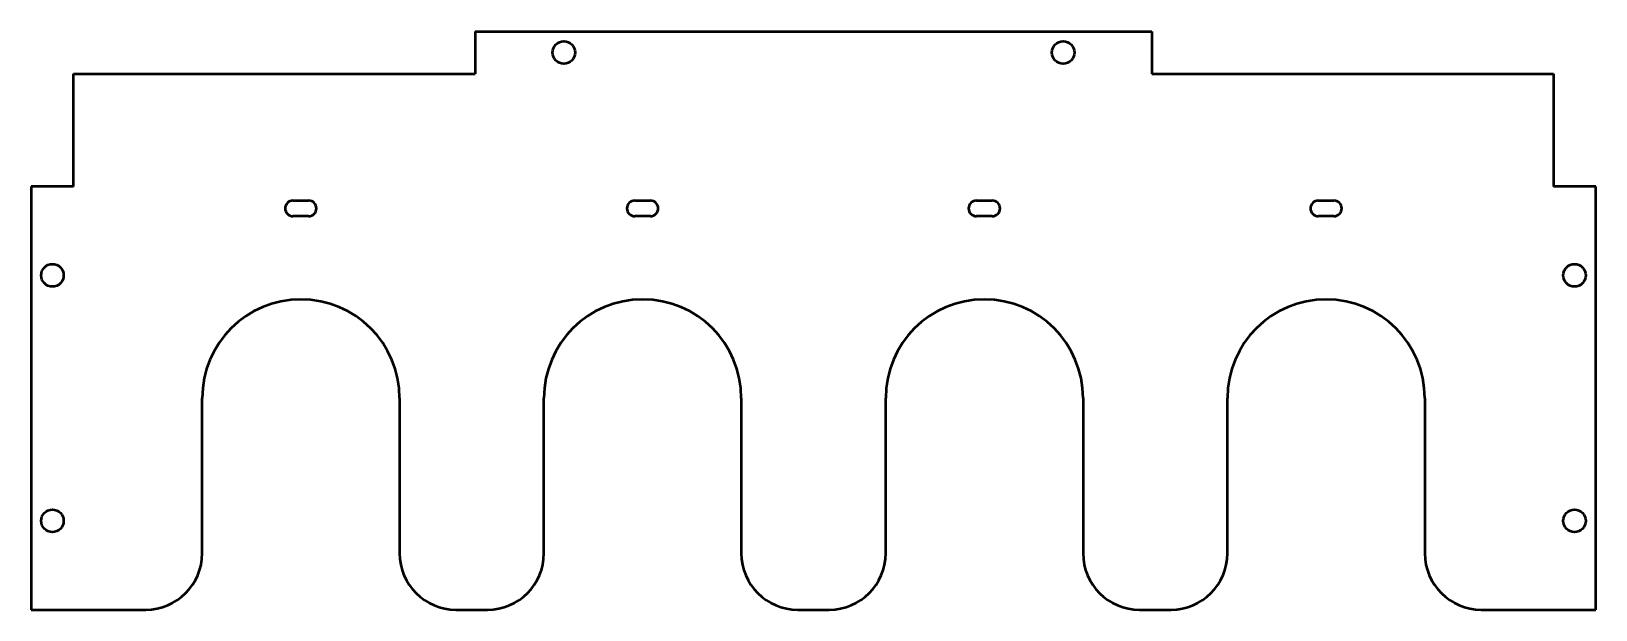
# Model space of a CAD drawing. Header units: inches. Extents: x 2.6 to 16.5, y 6.7 to 11.8.
import ezdxf

# ---------------------------------------------------------------- set-up
doc = ezdxf.new("R2010")
doc.units = ezdxf.units.IN
doc.header["$MEASUREMENT"] = 0
doc.layers.add('Visible (ANSI)', color=7, linetype='Continuous', lineweight=50)

msp = doc.modelspace()

# ---------------------------------------------------------------- linework, layer by layer
at = {"layer": 'Visible (ANSI)'}
for p, q in [((6.549, 11.801), (6.549, 11.426)), ((6.549, 11.801), (12.549, 11.801)), ((12.549, 11.801), (12.549, 11.426)), ((2.989, 10.426), (2.989, 11.426)), ((2.989, 11.426), (6.549, 11.426)), ((12.549, 11.426), (16.109, 11.426)), ((16.109, 11.426), (16.109, 10.426)), ((2.989, 10.426), (2.614, 10.426)), ((2.614, 10.426), (2.614, 6.676)), ((16.484, 10.426), (16.109, 10.426)), ((16.484, 6.676), (16.484, 10.426)), ((4.934, 10.301), (5.073, 10.301)), ((7.964, 10.301), (8.103, 10.301)), ((10.994, 10.301), (11.133, 10.301)), ((14.024, 10.301), (14.163, 10.301)), ((5.073, 10.162), (4.934, 10.162)), ((8.103, 10.162), (7.964, 10.162)), ((11.133, 10.162), (10.994, 10.162)), ((14.163, 10.162), (14.024, 10.162)), ((4.129, 7.176), (4.129, 8.551)), ((5.879, 8.551), (5.879, 7.176)), ((7.159, 7.176), (7.159, 8.551)), ((8.909, 8.551), (8.909, 7.176)), ((10.189, 7.176), (10.189, 8.551)), ((11.939, 8.551), (11.939, 7.176)), ((13.219, 7.176), (13.219, 8.551)), ((14.969, 8.551), (14.969, 7.176)), ((2.614, 6.676), (3.629, 6.676)), ((6.379, 6.676), (6.659, 6.676)), ((9.409, 6.676), (9.689, 6.676)), ((12.439, 6.676), (12.719, 6.676)), ((15.469, 6.676), (16.484, 6.676))]:
    msp.add_line(p, q, dxfattribs=at)
for centre in [(7.336, 11.614), (11.762, 11.614), (2.801, 9.639), (16.296, 9.639), (2.801, 7.464), (16.296, 7.464)]:
    msp.add_circle(centre, 0.1, dxfattribs=at)
for centre, radius, start, end in [((4.934, 10.232), 0.0695, 90, 270), ((5.073, 10.232), 0.0695, 270, 90), ((7.964, 10.232), 0.0695, 90, 270), ((8.103, 10.232), 0.0695, 270, 90), ((10.994, 10.232), 0.0695, 90, 270), ((11.133, 10.232), 0.0695, 270, 90), ((14.024, 10.232), 0.0695, 90, 270), ((14.163, 10.232), 0.0695, 270, 90), ((5.004, 8.551), 0.875, 0, 180), ((8.034, 8.551), 0.875, 0, 180), ((11.064, 8.551), 0.875, 0, 180), ((14.094, 8.551), 0.875, 0, 180), ((3.629, 7.176), 0.5, 270, 0), ((6.379, 7.176), 0.5, 180, 270), ((6.659, 7.176), 0.5, 270, 0), ((9.409, 7.176), 0.5, 180, 270), ((9.689, 7.176), 0.5, 270, 0), ((12.439, 7.176), 0.5, 180, 270), ((12.719, 7.176), 0.5, 270, 0), ((15.469, 7.176), 0.5, 180, 270)]:
    msp.add_arc(centre, radius, start, end, dxfattribs=at)

doc.saveas('drawing.dxf')
